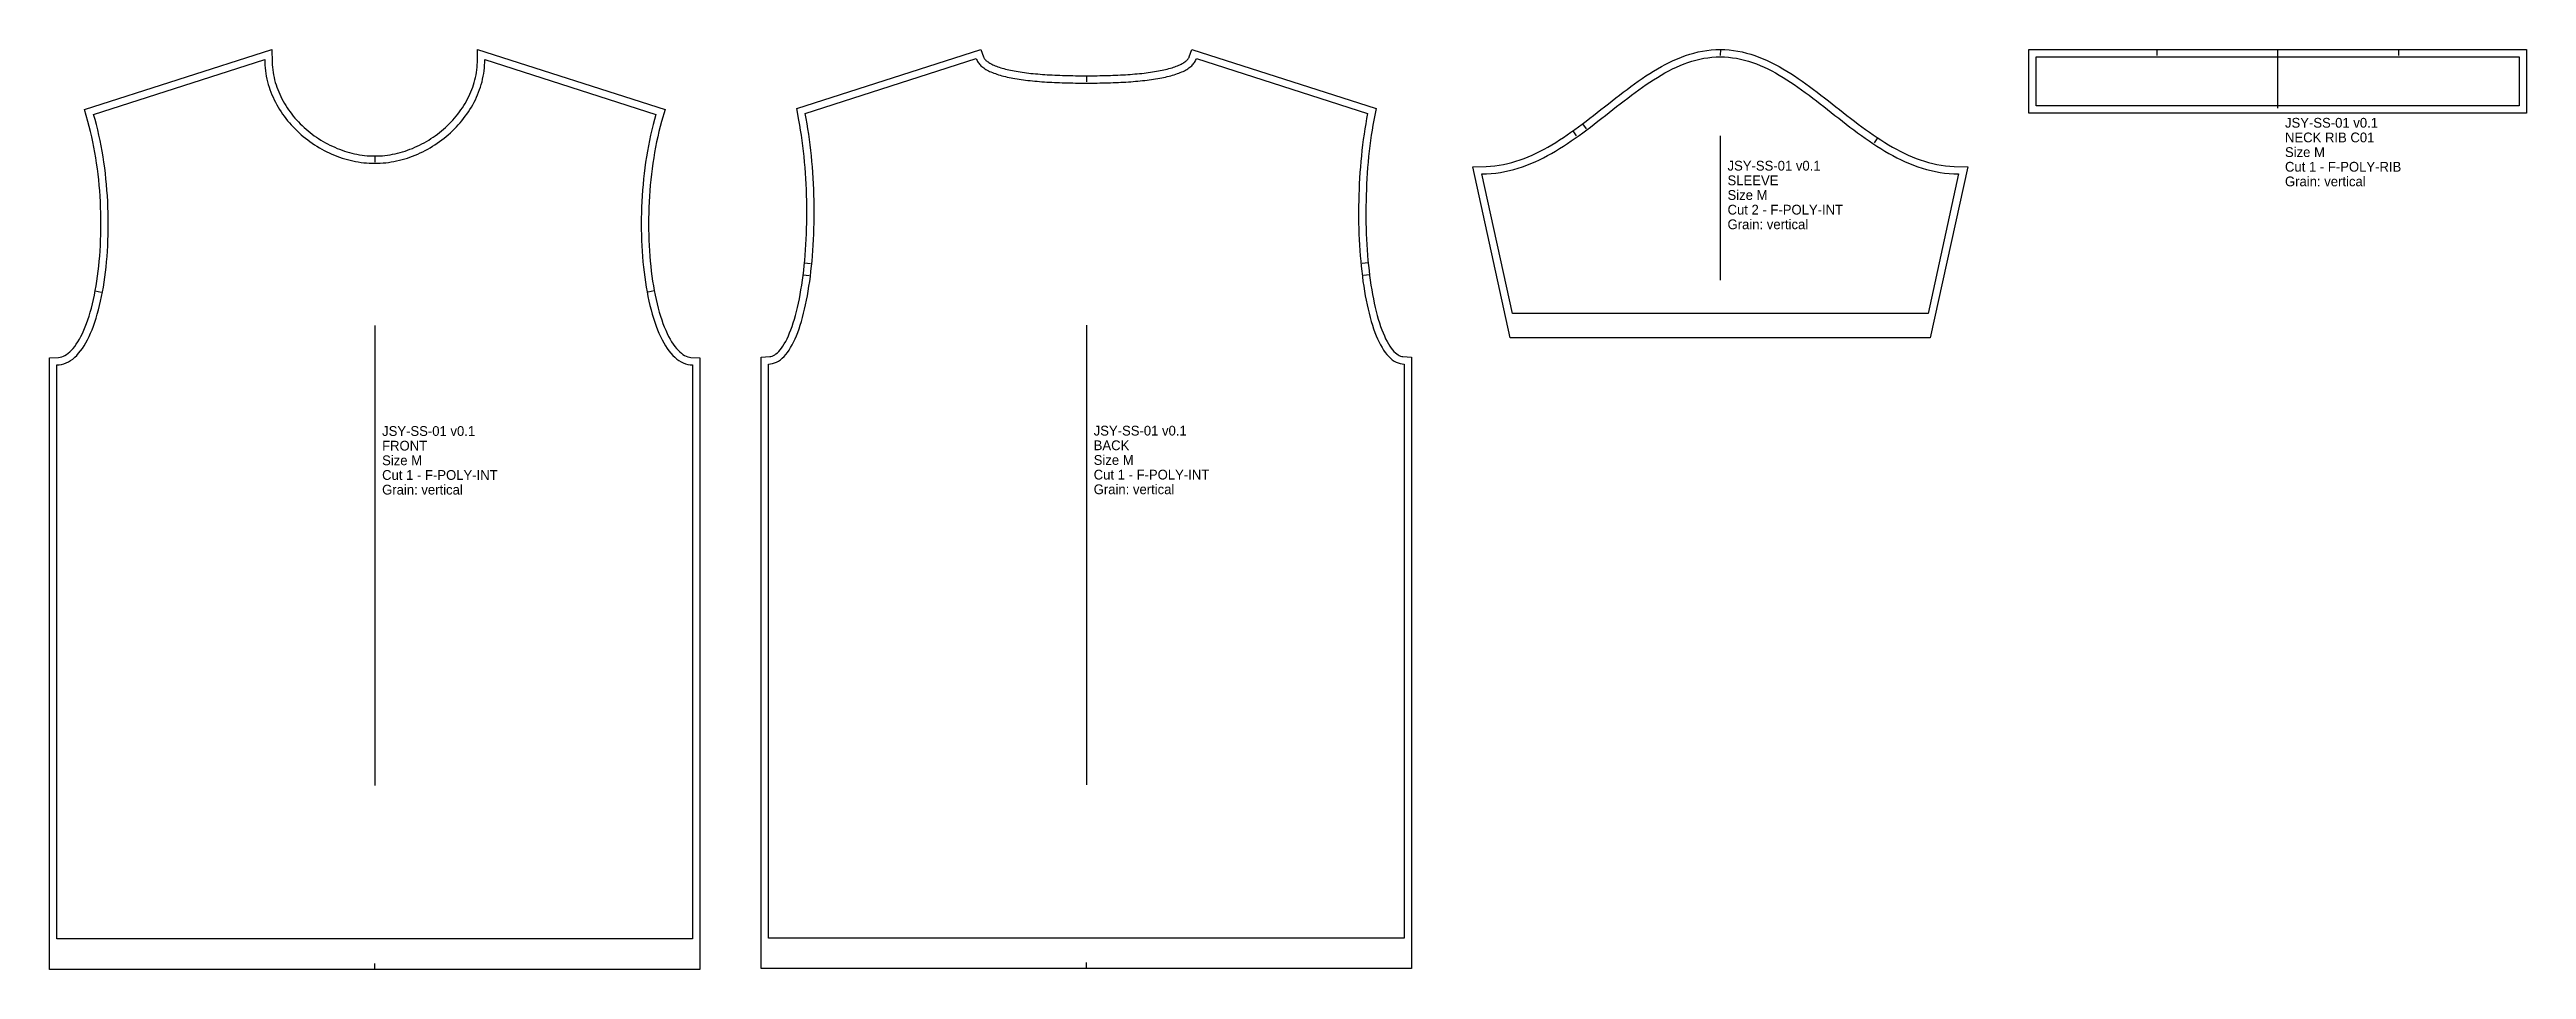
# Model space of a CAD drawing. Header units: millimetres. Extents: x 30 to 2056, y -783 to -30.
import ezdxf

# ---------------------------------------------------------------- set-up
doc = ezdxf.new("R2010")
doc.units = ezdxf.units.MM

msp = doc.modelspace()

# ---------------------------------------------------------------- linework, layer by layer
at = {"layer": '1'}
for points in [[(296, -117.19), (298.08, -117.16), (300.16, -117.07), (302.25, -116.93), (304.33, -116.72), (306.4, -116.47), (308.48, -116.15), (310.55, -115.78), (312.61, -115.36), (314.67, -114.88), (316.71, -114.35), (318.75, -113.77), (320.78, -113.13), (322.79, -112.45), (324.79, -111.71), (326.77, -110.93), (328.74, -110.1), (330.69, -109.21), (332.62, -108.29), (334.53, -107.31), (336.42, -106.29), (338.29, -105.23), (340.13, -104.12), (341.94, -102.97), (343.73, -101.78), (345.49, -100.55), (347.23, -99.27), (348.93, -97.96), (350.59, -96.61), (352.23, -95.22), (353.83, -93.79), (355.39, -92.33), (356.92, -90.83), (358.41, -89.3), (359.86, -87.73), (361.27, -86.13), (362.64, -84.5), (363.96, -82.85), (365.24, -81.16), (366.47, -79.44), (367.66, -77.69), (368.8, -75.92), (369.89, -74.12), (370.94, -72.3), (371.93, -70.45), (372.87, -68.58), (373.75, -66.68), (374.58, -64.77), (375.36, -62.83), (376.08, -60.87), (376.74, -58.89), (377.35, -56.9), (377.89, -54.88), (378.38, -52.85), (378.8, -50.8), (379.16, -48.74), (379.46, -46.66), (379.69, -44.56), (379.86, -42.45), (379.97, -40.33), (380.13, -30), (533.38, -79.26), (530.58, -88.94), (529.48, -93.03), (528.43, -97.19), (527.45, -101.4), (526.53, -105.67), (525.68, -109.98), (524.88, -114.34), (524.14, -118.73), (523.47, -123.17), (522.85, -127.62), (522.3, -132.11), (521.8, -136.61), (521.37, -141.13), (520.99, -145.66), (520.67, -150.19), (520.41, -154.73), (520.21, -159.26), (520.07, -163.78), (519.98, -168.29), (519.96, -172.78), (519.98, -177.25), (520.07, -181.69), (520.21, -186.1), (520.41, -190.46), (520.66, -194.79), (520.96, -199.07), (521.32, -203.3), (521.73, -207.47), (522.2, -211.59), (522.72, -215.63), (523.29, -219.6), (523.91, -223.5), (524.59, -227.32), (525.31, -231.05), (526.08, -234.69), (526.91, -238.23), (527.78, -241.67), (528.69, -245.01), (529.66, -248.23), (530.66, -251.34), (531.71, -254.33), (532.8, -257.18), (533.94, -259.91), (535.11, -262.49), (536.31, -264.94), (537.55, -267.23), (538.81, -269.36), (540.1, -271.34), (541.41, -273.15), (542.74, -274.79), (544.08, -276.27), (545.41, -277.57), (546.75, -278.69), (548.08, -279.65), (549.4, -280.44), (550.71, -281.08), (552.01, -281.56), (553.31, -281.9), (554.64, -282.11), (562, -282.49), (562, -783.19), (30, -783.19), (30, -282.49), (37.36, -282.11), (38.69, -281.9), (39.99, -281.56), (41.29, -281.08), (42.6, -280.44), (43.92, -279.65), (45.25, -278.69), (46.59, -277.57), (47.92, -276.27), (49.26, -274.79), (50.59, -273.15), (51.9, -271.34), (53.19, -269.36), (54.45, -267.23), (55.69, -264.94), (56.89, -262.49), (58.06, -259.91), (59.2, -257.18), (60.29, -254.33), (61.34, -251.34), (62.34, -248.23), (63.31, -245.01), (64.22, -241.67), (65.09, -238.23), (65.92, -234.69), (66.69, -231.05), (67.41, -227.32), (68.09, -223.5), (68.71, -219.6), (69.28, -215.63), (69.8, -211.59), (70.27, -207.47), (70.68, -203.3), (71.04, -199.07), (71.34, -194.79), (71.59, -190.46), (71.79, -186.1), (71.93, -181.69), (72.02, -177.25), (72.04, -172.78), (72.02, -168.29), (71.93, -163.78), (71.79, -159.26), (71.59, -154.73), (71.33, -150.19), (71.01, -145.66), (70.63, -141.13), (70.2, -136.61), (69.7, -132.11), (69.15, -127.62), (68.53, -123.17), (67.86, -118.73), (67.12, -114.34), (66.32, -109.98), (65.47, -105.67), (64.55, -101.4), (63.57, -97.19), (62.52, -93.03), (61.42, -88.94), (58.62, -79.26), (211.87, -30), (212.03, -40.33), (212.14, -42.45), (212.31, -44.56), (212.54, -46.66), (212.84, -48.74), (213.2, -50.8), (213.62, -52.85), (214.11, -54.88), (214.65, -56.9), (215.26, -58.89), (215.92, -60.87), (216.64, -62.83), (217.42, -64.77), (218.25, -66.68), (219.13, -68.58), (220.07, -70.45), (221.06, -72.3), (222.11, -74.12), (223.2, -75.92), (224.34, -77.69), (225.53, -79.44), (226.76, -81.16), (228.04, -82.85), (229.36, -84.5), (230.73, -86.13), (232.14, -87.73), (233.59, -89.3), (235.08, -90.83), (236.61, -92.33), (238.17, -93.79), (239.77, -95.22), (241.41, -96.61), (243.07, -97.96), (244.77, -99.27), (246.51, -100.55), (248.27, -101.78), (250.06, -102.97), (251.87, -104.12), (253.71, -105.23), (255.58, -106.29), (257.47, -107.31), (259.38, -108.29), (261.31, -109.21), (263.26, -110.1), (265.23, -110.93), (267.21, -111.71), (269.21, -112.45), (271.22, -113.13), (273.25, -113.77), (275.29, -114.35), (277.33, -114.88), (279.39, -115.36), (281.45, -115.78), (283.52, -116.15), (285.6, -116.47), (287.67, -116.72), (289.75, -116.93), (291.84, -117.07), (293.92, -117.16)], [(878, -51.5), (880.23, -51.49), (882.45, -51.48), (884.65, -51.47), (886.85, -51.44), (889.03, -51.41), (891.2, -51.37), (893.35, -51.32), (895.49, -51.27), (897.62, -51.2), (899.72, -51.13), (901.81, -51.05), (903.88, -50.96), (905.94, -50.86), (907.97, -50.75), (909.97, -50.63), (911.96, -50.51), (913.93, -50.37), (915.86, -50.22), (917.78, -50.06), (919.67, -49.89), (921.53, -49.71), (923.36, -49.52), (925.17, -49.32), (926.94, -49.11), (928.69, -48.89), (930.4, -48.65), (932.08, -48.41), (933.72, -48.15), (935.34, -47.88), (936.91, -47.6), (938.45, -47.3), (939.95, -47), (941.41, -46.68), (942.83, -46.35), (944.21, -46.01), (945.54, -45.66), (946.83, -45.3), (948.08, -44.92), (949.28, -44.54), (950.43, -44.14), (951.54, -43.73), (952.59, -43.32), (953.59, -42.89), (954.54, -42.46), (955.43, -42.02), (956.27, -41.58), (957.05, -41.13), (957.78, -40.68), (958.44, -40.23), (959.05, -39.78), (959.6, -39.34), (960.1, -38.9), (960.53, -38.47), (960.92, -38.05), (961.25, -37.63), (961.53, -37.23), (961.77, -36.84), (961.97, -36.46), (962.14, -36.08), (964.28, -30), (1114.9, -78.41), (1113.1, -87.73), (1112.37, -91.85), (1111.67, -96.03), (1111.03, -100.27), (1110.42, -104.56), (1109.87, -108.89), (1109.35, -113.28), (1108.88, -117.7), (1108.46, -122.15), (1108.08, -126.63), (1107.74, -131.14), (1107.45, -135.66), (1107.21, -140.2), (1107, -144.75), (1106.84, -149.3), (1106.73, -153.86), (1106.66, -158.4), (1106.63, -162.94), (1106.65, -167.47), (1106.71, -171.98), (1106.81, -176.46), (1106.96, -180.92), (1107.15, -185.34), (1107.39, -189.73), (1107.66, -194.08), (1107.98, -198.37), (1108.34, -202.62), (1108.74, -206.81), (1109.19, -210.93), (1109.68, -214.99), (1110.21, -218.98), (1110.78, -222.9), (1111.39, -226.73), (1112.04, -230.48), (1112.73, -234.14), (1113.46, -237.7), (1114.23, -241.15), (1115.04, -244.51), (1115.89, -247.75), (1116.78, -250.87), (1117.7, -253.87), (1118.65, -256.75), (1119.64, -259.49), (1120.67, -262.09), (1121.72, -264.54), (1122.8, -266.85), (1123.9, -268.99), (1125.02, -270.97), (1126.16, -272.79), (1127.31, -274.43), (1128.45, -275.89), (1129.6, -277.17), (1130.73, -278.26), (1131.84, -279.18), (1132.92, -279.93), (1133.96, -280.51), (1134.98, -280.95), (1135.98, -281.25), (1136.98, -281.43), (1144, -281.84), (1144, -782.5), (612, -782.5), (612, -281.84), (619.02, -281.43), (620.02, -281.25), (621.02, -280.95), (622.04, -280.51), (623.08, -279.93), (624.16, -279.18), (625.27, -278.26), (626.4, -277.17), (627.55, -275.89), (628.69, -274.43), (629.84, -272.79), (630.98, -270.97), (632.1, -268.99), (633.2, -266.85), (634.28, -264.54), (635.33, -262.09), (636.36, -259.49), (637.35, -256.75), (638.3, -253.87), (639.22, -250.87), (640.11, -247.75), (640.96, -244.51), (641.77, -241.15), (642.54, -237.7), (643.27, -234.14), (643.96, -230.48), (644.61, -226.73), (645.22, -222.9), (645.79, -218.98), (646.32, -214.99), (646.81, -210.93), (647.26, -206.81), (647.66, -202.62), (648.02, -198.37), (648.34, -194.08), (648.61, -189.73), (648.85, -185.34), (649.04, -180.92), (649.19, -176.46), (649.29, -171.98), (649.35, -167.47), (649.37, -162.94), (649.34, -158.4), (649.27, -153.86), (649.16, -149.3), (649, -144.75), (648.79, -140.2), (648.55, -135.66), (648.26, -131.14), (647.92, -126.63), (647.54, -122.15), (647.12, -117.7), (646.65, -113.28), (646.13, -108.89), (645.58, -104.56), (644.97, -100.27), (644.33, -96.03), (643.63, -91.85), (642.9, -87.73), (641.1, -78.41), (791.72, -30), (793.86, -36.08), (794.03, -36.46), (794.23, -36.84), (794.47, -37.23), (794.75, -37.63), (795.08, -38.05), (795.47, -38.47), (795.9, -38.9), (796.4, -39.34), (796.95, -39.78), (797.56, -40.23), (798.22, -40.68), (798.95, -41.13), (799.73, -41.58), (800.57, -42.02), (801.46, -42.46), (802.41, -42.89), (803.41, -43.32), (804.46, -43.73), (805.57, -44.14), (806.72, -44.54), (807.92, -44.92), (809.17, -45.3), (810.46, -45.66), (811.79, -46.01), (813.17, -46.35), (814.59, -46.68), (816.05, -47), (817.55, -47.3), (819.09, -47.6), (820.66, -47.88), (822.28, -48.15), (823.92, -48.41), (825.6, -48.65), (827.31, -48.89), (829.06, -49.11), (830.83, -49.32), (832.64, -49.52), (834.47, -49.71), (836.33, -49.89), (838.22, -50.06), (840.14, -50.22), (842.07, -50.37), (844.04, -50.51), (846.03, -50.63), (848.03, -50.75), (850.06, -50.86), (852.12, -50.96), (854.19, -51.05), (856.28, -51.13), (858.38, -51.2), (860.51, -51.27), (862.65, -51.32), (864.8, -51.37), (866.97, -51.41), (869.15, -51.44), (871.35, -51.47), (873.55, -51.48), (875.77, -51.49)], [(1396.42, -30), (1400.1, -30.09), (1403.73, -30.34), (1407.33, -30.75), (1410.9, -31.32), (1414.42, -32.03), (1417.9, -32.89), (1421.35, -33.87), (1424.76, -34.99), (1428.14, -36.22), (1431.48, -37.57), (1434.79, -39.03), (1438.07, -40.58), (1441.32, -42.24), (1444.54, -43.97), (1447.74, -45.8), (1450.92, -47.7), (1454.07, -49.66), (1457.21, -51.7), (1460.32, -53.79), (1463.43, -55.94), (1466.51, -58.14), (1469.59, -60.38), (1472.66, -62.66), (1475.72, -64.97), (1478.77, -67.31), (1481.81, -69.66), (1484.86, -72.04), (1487.9, -74.43), (1490.94, -76.82), (1493.98, -79.21), (1497.02, -81.6), (1500.06, -83.98), (1503.11, -86.34), (1506.17, -88.68), (1509.23, -91), (1512.3, -93.29), (1515.38, -95.53), (1518.48, -97.74), (1521.58, -99.9), (1524.69, -102.01), (1527.82, -104.06), (1530.97, -106.05), (1534.13, -107.98), (1537.31, -109.83), (1540.5, -111.6), (1543.71, -113.29), (1546.95, -114.9), (1550.2, -116.41), (1553.48, -117.83), (1556.78, -119.15), (1560.1, -120.37), (1563.45, -121.47), (1566.83, -122.46), (1570.24, -123.33), (1573.68, -124.09), (1577.15, -124.71), (1580.66, -125.2), (1584.2, -125.56), (1587.79, -125.78), (1598.85, -126.01), (1568.19, -266), (1224.66, -266), (1194, -126.01), (1205.06, -125.78), (1208.64, -125.56), (1212.19, -125.2), (1215.7, -124.71), (1219.17, -124.09), (1222.61, -123.33), (1226.02, -122.46), (1229.39, -121.47), (1232.74, -120.37), (1236.07, -119.15), (1239.37, -117.83), (1242.65, -116.41), (1245.9, -114.9), (1249.13, -113.29), (1252.35, -111.6), (1255.54, -109.83), (1258.72, -107.98), (1261.88, -106.05), (1265.02, -104.06), (1268.15, -102.01), (1271.27, -99.9), (1274.37, -97.74), (1277.46, -95.53), (1280.54, -93.29), (1283.62, -91), (1286.68, -88.68), (1289.73, -86.34), (1292.78, -83.98), (1295.83, -81.6), (1298.87, -79.21), (1301.91, -76.82), (1304.95, -74.43), (1307.99, -72.04), (1311.03, -69.66), (1314.08, -67.31), (1317.13, -64.97), (1320.19, -62.66), (1323.26, -60.38), (1326.33, -58.14), (1329.42, -55.94), (1332.52, -53.79), (1335.64, -51.7), (1338.78, -49.66), (1341.93, -47.7), (1345.11, -45.8), (1348.3, -43.97), (1351.53, -42.24), (1354.78, -40.58), (1358.06, -39.03), (1361.37, -37.57), (1364.71, -36.22), (1368.08, -34.99), (1371.5, -33.87), (1374.94, -32.89), (1378.43, -32.03), (1381.95, -31.32), (1385.51, -30.75), (1389.11, -30.34), (1392.75, -30.09)], [(1648.85, -30), (2055.85, -30), (2055.85, -82), (1648.85, -82)]]:
    msp.add_lwpolyline(points, close=True, dxfattribs=at)
at = {"layer": '14'}
for points in [[(296, -123.19), (298.25, -123.16), (300.5, -123.06), (302.74, -122.91), (304.99, -122.69), (307.22, -122.41), (309.46, -122.07), (311.68, -121.67), (313.89, -121.22), (316.1, -120.71), (318.29, -120.14), (320.47, -119.52), (322.64, -118.84), (324.79, -118.1), (326.93, -117.32), (329.05, -116.48), (331.15, -115.59), (333.23, -114.65), (335.29, -113.66), (337.32, -112.63), (339.33, -111.54), (341.32, -110.41), (343.28, -109.23), (345.22, -108), (347.12, -106.73), (348.99, -105.42), (350.84, -104.06), (352.65, -102.66), (354.43, -101.22), (356.17, -99.74), (357.88, -98.22), (359.54, -96.66), (361.17, -95.06), (362.76, -93.43), (364.31, -91.75), (365.82, -90.05), (367.28, -88.31), (368.7, -86.53), (370.07, -84.72), (371.39, -82.88), (372.67, -81), (373.89, -79.1), (375.07, -77.17), (376.19, -75.2), (377.25, -73.21), (378.27, -71.19), (379.22, -69.15), (380.12, -67.08), (380.96, -64.98), (381.74, -62.86), (382.46, -60.72), (383.11, -58.55), (383.71, -56.37), (384.23, -54.16), (384.7, -51.93), (385.09, -49.68), (385.41, -47.42), (385.67, -45.13), (385.85, -42.83), (385.96, -40.52), (386, -38.19), (526, -83.19), (524.8, -87.32), (523.67, -91.52), (522.6, -95.78), (521.6, -100.09), (520.66, -104.45), (519.78, -108.86), (518.97, -113.3), (518.22, -117.79), (517.53, -122.3), (516.9, -126.85), (516.34, -131.41), (515.83, -136), (515.39, -140.6), (515.01, -145.2), (514.68, -149.81), (514.42, -154.43), (514.22, -159.03), (514.07, -163.63), (513.98, -168.22), (513.96, -172.78), (513.98, -177.33), (514.07, -181.84), (514.21, -186.33), (514.41, -190.77), (514.67, -195.18), (514.98, -199.54), (515.35, -203.85), (515.77, -208.11), (516.24, -212.31), (516.78, -216.44), (517.36, -220.5), (518, -224.5), (518.69, -228.41), (519.43, -232.24), (520.23, -235.99), (521.08, -239.65), (521.97, -243.2), (522.92, -246.66), (523.93, -250.02), (524.98, -253.26), (526.08, -256.39), (527.23, -259.41), (528.43, -262.3), (529.68, -265.06), (530.98, -267.69), (532.32, -270.18), (533.72, -272.53), (535.16, -274.74), (536.65, -276.8), (538.18, -278.7), (539.76, -280.44), (541.39, -282.02), (543.06, -283.43), (544.78, -284.66), (546.54, -285.72), (548.34, -286.6), (550.19, -287.29), (552.09, -287.79), (554.02, -288.09), (556, -288.19), (556, -758.19), (36, -758.19), (36, -288.19), (37.98, -288.09), (39.91, -287.79), (41.81, -287.29), (43.66, -286.6), (45.46, -285.72), (47.22, -284.66), (48.94, -283.43), (50.61, -282.02), (52.24, -280.44), (53.82, -278.7), (55.35, -276.8), (56.84, -274.74), (58.28, -272.53), (59.68, -270.18), (61.02, -267.69), (62.32, -265.06), (63.57, -262.3), (64.77, -259.41), (65.92, -256.39), (67.02, -253.26), (68.07, -250.02), (69.08, -246.66), (70.03, -243.2), (70.92, -239.65), (71.77, -235.99), (72.57, -232.24), (73.31, -228.41), (74, -224.5), (74.64, -220.5), (75.23, -216.44), (75.76, -212.31), (76.23, -208.11), (76.65, -203.85), (77.02, -199.54), (77.33, -195.18), (77.59, -190.77), (77.79, -186.33), (77.93, -181.84), (78.02, -177.33), (78.04, -172.78), (78.02, -168.22), (77.93, -163.63), (77.78, -159.03), (77.58, -154.43), (77.32, -149.81), (76.99, -145.2), (76.61, -140.6), (76.17, -136), (75.66, -131.41), (75.1, -126.85), (74.47, -122.3), (73.78, -117.79), (73.03, -113.3), (72.22, -108.86), (71.34, -104.45), (70.4, -100.09), (69.4, -95.78), (68.33, -91.52), (67.2, -87.32), (66, -83.19), (206, -38.19), (206.04, -40.52), (206.15, -42.83), (206.33, -45.13), (206.59, -47.42), (206.91, -49.68), (207.31, -51.93), (207.77, -54.16), (208.29, -56.37), (208.89, -58.55), (209.54, -60.72), (210.26, -62.86), (211.04, -64.98), (211.88, -67.08), (212.78, -69.15), (213.73, -71.19), (214.75, -73.21), (215.81, -75.2), (216.94, -77.17), (218.11, -79.1), (219.33, -81), (220.61, -82.88), (221.93, -84.72), (223.3, -86.53), (224.72, -88.31), (226.18, -90.05), (227.69, -91.75), (229.24, -93.43), (230.83, -95.06), (232.46, -96.66), (234.13, -98.22), (235.83, -99.74), (237.57, -101.22), (239.35, -102.66), (241.16, -104.06), (243.01, -105.42), (244.88, -106.73), (246.78, -108), (248.72, -109.23), (250.68, -110.41), (252.67, -111.54), (254.68, -112.63), (256.72, -113.66), (258.77, -114.65), (260.85, -115.59), (262.95, -116.48), (265.07, -117.32), (267.21, -118.1), (269.36, -118.84), (271.53, -119.52), (273.71, -120.14), (275.9, -120.71), (278.11, -121.22), (280.32, -121.67), (282.55, -122.07), (284.78, -122.41), (287.01, -122.69), (289.26, -122.91), (291.5, -123.06), (293.75, -123.16)], [(878, -57.5), (880.25, -57.49), (882.48, -57.48), (884.71, -57.47), (886.92, -57.44), (889.13, -57.41), (891.32, -57.37), (893.5, -57.32), (895.66, -57.26), (897.81, -57.2), (899.94, -57.13), (902.06, -57.04), (904.16, -56.95), (906.24, -56.85), (908.3, -56.74), (910.34, -56.62), (912.36, -56.49), (914.36, -56.35), (916.34, -56.2), (918.29, -56.04), (920.22, -55.87), (922.13, -55.68), (924, -55.49), (925.86, -55.28), (927.68, -55.06), (929.48, -54.83), (931.24, -54.59), (932.98, -54.34), (934.68, -54.07), (936.36, -53.79), (938, -53.5), (939.61, -53.19), (941.18, -52.87), (942.72, -52.54), (944.22, -52.19), (945.69, -51.83), (947.12, -51.45), (948.51, -51.06), (949.86, -50.65), (951.17, -50.23), (952.44, -49.79), (953.67, -49.34), (954.86, -48.87), (956, -48.39), (957.1, -47.89), (958.16, -47.37), (959.16, -46.84), (960.13, -46.29), (961.04, -45.72), (961.91, -45.14), (962.72, -44.53), (963.49, -43.91), (964.2, -43.28), (964.87, -42.62), (965.48, -41.94), (966.04, -41.25), (966.54, -40.54), (966.99, -39.81), (967.38, -39.06), (967.72, -38.29), (968, -37.5), (1108, -82.5), (1107.2, -86.63), (1106.45, -90.83), (1105.75, -95.08), (1105.09, -99.39), (1104.48, -103.76), (1103.91, -108.16), (1103.39, -112.61), (1102.91, -117.09), (1102.48, -121.61), (1102.1, -126.15), (1101.76, -130.72), (1101.46, -135.3), (1101.21, -139.9), (1101.01, -144.51), (1100.85, -149.12), (1100.73, -153.73), (1100.66, -158.34), (1100.63, -162.94), (1100.65, -167.52), (1100.71, -172.09), (1100.82, -176.63), (1100.97, -181.15), (1101.16, -185.63), (1101.4, -190.08), (1101.68, -194.49), (1102, -198.85), (1102.37, -203.16), (1102.78, -207.42), (1103.23, -211.61), (1103.73, -215.75), (1104.26, -219.81), (1104.85, -223.8), (1105.47, -227.72), (1106.14, -231.55), (1106.85, -235.3), (1107.6, -238.95), (1108.39, -242.51), (1109.23, -245.97), (1110.1, -249.33), (1111.02, -252.57), (1111.98, -255.7), (1112.99, -258.71), (1114.03, -261.6), (1115.11, -264.37), (1116.24, -267), (1117.41, -269.49), (1118.62, -271.84), (1119.87, -274.05), (1121.16, -276.1), (1122.49, -278.01), (1123.86, -279.75), (1125.27, -281.33), (1126.72, -282.73), (1128.21, -283.97), (1129.74, -285.03), (1131.32, -285.91), (1132.93, -286.59), (1134.58, -287.09), (1136.27, -287.39), (1138, -287.5), (1138, -757.5), (618, -757.5), (618, -287.5), (619.73, -287.39), (621.42, -287.09), (623.07, -286.59), (624.68, -285.91), (626.26, -285.03), (627.79, -283.97), (629.28, -282.73), (630.73, -281.33), (632.14, -279.75), (633.51, -278.01), (634.84, -276.1), (636.13, -274.05), (637.38, -271.84), (638.59, -269.49), (639.76, -267), (640.89, -264.37), (641.97, -261.6), (643.01, -258.71), (644.02, -255.7), (644.98, -252.57), (645.9, -249.33), (646.77, -245.97), (647.61, -242.51), (648.4, -238.95), (649.15, -235.3), (649.86, -231.55), (650.53, -227.72), (651.15, -223.8), (651.74, -219.81), (652.28, -215.75), (652.77, -211.61), (653.22, -207.42), (653.63, -203.16), (654, -198.85), (654.32, -194.49), (654.6, -190.08), (654.84, -185.63), (655.03, -181.15), (655.18, -176.63), (655.29, -172.09), (655.35, -167.52), (655.37, -162.94), (655.34, -158.34), (655.27, -153.73), (655.15, -149.12), (654.99, -144.51), (654.79, -139.9), (654.54, -135.3), (654.24, -130.72), (653.9, -126.15), (653.52, -121.61), (653.09, -117.09), (652.61, -112.61), (652.09, -108.16), (651.52, -103.76), (650.91, -99.39), (650.25, -95.08), (649.55, -90.83), (648.8, -86.63), (648, -82.5), (788, -37.5), (788.28, -38.29), (788.62, -39.06), (789.01, -39.81), (789.46, -40.54), (789.96, -41.25), (790.52, -41.94), (791.13, -42.62), (791.8, -43.28), (792.51, -43.91), (793.28, -44.53), (794.09, -45.14), (794.96, -45.72), (795.87, -46.29), (796.84, -46.84), (797.84, -47.37), (798.9, -47.89), (800, -48.39), (801.14, -48.87), (802.33, -49.34), (803.56, -49.79), (804.83, -50.23), (806.14, -50.65), (807.49, -51.06), (808.88, -51.45), (810.31, -51.83), (811.78, -52.19), (813.28, -52.54), (814.82, -52.87), (816.39, -53.19), (818, -53.5), (819.64, -53.79), (821.32, -54.07), (823.02, -54.34), (824.76, -54.59), (826.52, -54.83), (828.32, -55.06), (830.14, -55.28), (832, -55.49), (833.87, -55.68), (835.78, -55.87), (837.71, -56.04), (839.66, -56.2), (841.64, -56.35), (843.64, -56.49), (845.66, -56.62), (847.7, -56.74), (849.76, -56.85), (851.84, -56.95), (853.94, -57.04), (856.06, -57.13), (858.19, -57.2), (860.34, -57.26), (862.5, -57.32), (864.68, -57.37), (866.87, -57.41), (869.08, -57.44), (871.29, -57.47), (873.52, -57.48), (875.75, -57.49)], [(1396.42, -36), (1399.82, -36.08), (1403.19, -36.31), (1406.52, -36.7), (1409.83, -37.22), (1413.11, -37.89), (1416.36, -38.69), (1419.59, -39.61), (1422.8, -40.66), (1425.98, -41.82), (1429.15, -43.1), (1432.3, -44.49), (1435.42, -45.97), (1438.54, -47.55), (1441.63, -49.22), (1444.72, -50.98), (1447.79, -52.82), (1450.85, -54.73), (1453.9, -56.71), (1456.94, -58.75), (1459.98, -60.85), (1463.01, -63.01), (1466.04, -65.21), (1469.06, -67.46), (1472.08, -69.74), (1475.11, -72.06), (1478.13, -74.4), (1481.16, -76.76), (1484.19, -79.14), (1487.22, -81.53), (1490.27, -83.93), (1493.32, -86.32), (1496.38, -88.71), (1499.45, -91.09), (1502.53, -93.46), (1505.63, -95.8), (1508.74, -98.12), (1511.87, -100.4), (1515.02, -102.65), (1518.18, -104.85), (1521.37, -107.01), (1524.57, -109.11), (1527.8, -111.15), (1531.06, -113.13), (1534.34, -115.04), (1537.65, -116.88), (1540.98, -118.64), (1544.35, -120.31), (1547.74, -121.89), (1551.17, -123.37), (1554.64, -124.76), (1558.13, -126.03), (1561.67, -127.2), (1565.24, -128.25), (1568.85, -129.17), (1572.5, -129.97), (1576.2, -130.64), (1579.94, -131.16), (1583.72, -131.54), (1587.55, -131.78), (1591.42, -131.86), (1566.42, -246), (1226.42, -246), (1201.42, -131.86), (1205.3, -131.78), (1209.13, -131.54), (1212.91, -131.16), (1216.65, -130.64), (1220.34, -129.97), (1223.99, -129.17), (1227.61, -128.25), (1231.18, -127.2), (1234.71, -126.03), (1238.21, -124.76), (1241.67, -123.37), (1245.1, -121.89), (1248.5, -120.31), (1251.87, -118.64), (1255.2, -116.88), (1258.51, -115.04), (1261.79, -113.13), (1265.04, -111.15), (1268.27, -109.11), (1271.48, -107.01), (1274.66, -104.85), (1277.83, -102.65), (1280.98, -100.4), (1284.1, -98.12), (1287.22, -95.8), (1290.31, -93.46), (1293.4, -91.09), (1296.47, -88.71), (1299.53, -86.32), (1302.58, -83.93), (1305.62, -81.53), (1308.66, -79.14), (1311.69, -76.76), (1314.72, -74.4), (1317.74, -72.06), (1320.76, -69.74), (1323.79, -67.46), (1326.81, -65.21), (1329.84, -63.01), (1332.87, -60.85), (1335.9, -58.75), (1338.95, -56.71), (1342, -54.73), (1345.06, -52.82), (1348.13, -50.98), (1351.21, -49.22), (1354.31, -47.55), (1357.42, -45.97), (1360.55, -44.49), (1363.7, -43.1), (1366.86, -41.82), (1370.05, -40.66), (1373.25, -39.61), (1376.48, -38.69), (1379.74, -37.89), (1383.02, -37.22), (1386.33, -36.7), (1389.66, -36.31), (1393.03, -36.08)], [(1654.85, -36), (2049.85, -36), (2049.85, -76), (1654.85, -76)]]:
    msp.add_lwpolyline(points, close=True, dxfattribs=at)
at = {"layer": '4'}
for p, q in [((1396.57, -30), (1396.46, -35)), ((1753.6, -30), (1753.6, -35)), ((1852.35, -30), (1852.35, -35)), ((1951.1, -30), (1951.1, -35)), ((878, -51.5), (878.01, -56.5)), ((1275.84, -96.7), (1278.74, -100.77)), ((1283.77, -90.88), (1286.79, -94.87)), ((295.93, -117.19), (296, -122.19)), ((1525.04, -102.24), (1522.3, -106.42)), ((646.38, -214.53), (651.34, -215.13)), ((647.46, -204.73), (652.43, -205.21)), ((1108.54, -204.73), (1103.57, -205.21)), ((1109.62, -214.53), (1104.66, -215.13)), ((67.36, -227.59), (72.27, -228.55)), ((524.64, -227.59), (519.73, -228.55)), ((296, -783.19), (296, -778.19)), ((878, -782.5), (878, -777.5))]:
    msp.add_line(p, q, dxfattribs=at)
at = {"layer": '7'}
for p, q in [((1852.35, -34), (1852.35, -78)), ((1396.42, -100.8), (1396.42, -218.8)), ((296, -255.96), (296, -632.55)), ((878, -255.75), (878, -632))]:
    msp.add_line(p, q, dxfattribs=at)

# ---------------------------------------------------------------- texts
at = {"layer": '15'}
for s, p in [('JSY-SS-01 v0.1', (1858.35, -94)), ('NECK RIB C01', (1858.35, -106)), ('JSY-SS-01 v0.1', (1402.42, -129.12)), ('Size M', (1858.35, -118)), ('SLEEVE', (1402.42, -141.12)), ('Cut 1 - F-POLY-RIB', (1858.35, -130)), ('Grain: vertical', (1858.35, -142)), ('Size M', (1402.42, -153.12)), ('Cut 2 - F-POLY-INT', (1402.42, -165.12)), ('Grain: vertical', (1402.42, -177.12)), ('JSY-SS-01 v0.1', (302, -346.34)), ('JSY-SS-01 v0.1', (884, -346.05)), ('Size M', (302, -370.34)), ('FRONT', (302, -358.34)), ('Size M', (884, -370.05)), ('BACK', (884, -358.05)), ('Cut 1 - F-POLY-INT', (302, -382.34)), ('Cut 1 - F-POLY-INT', (884, -382.05)), ('Grain: vertical', (302, -394.34)), ('Grain: vertical', (884, -394.05))]:
    msp.add_text(s, height=8, dxfattribs=at).set_placement(p)

doc.saveas('drawing.dxf')
